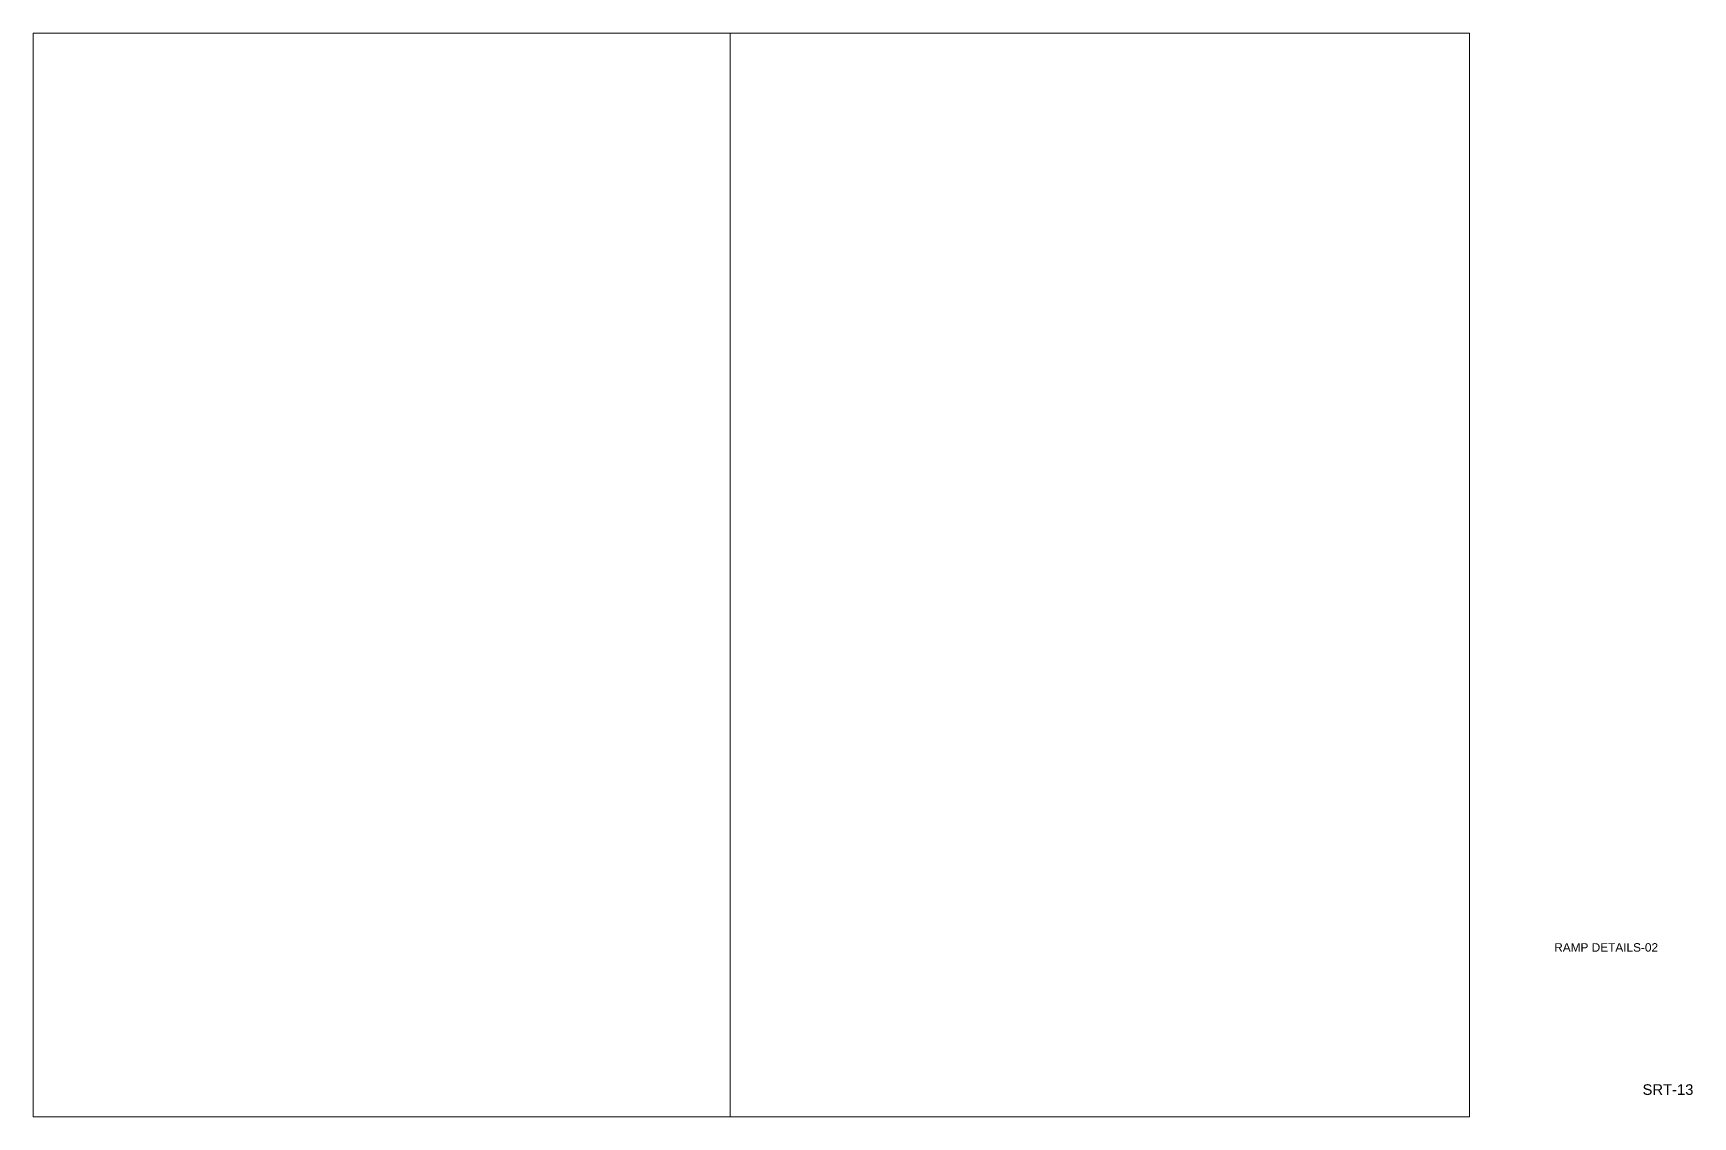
# Paper-space layout 'S13' of a CAD drawing. Header units: millimetres. Extents: x 7 to 400, y 41 to 297.
import ezdxf

# ---------------------------------------------------------------- set-up
doc = ezdxf.new("R2010")
doc.units = ezdxf.units.MM
doc.header["$MEASUREMENT"] = 0
doc.layers.add('DIM', color=174, linetype='Continuous', lineweight=0)
doc.layers.add('G-ANNO-TTLB', color=6, linetype='Continuous', lineweight=9)
doc.styles.add('ARIAL', font='arial.ttf', dxfattribs={"height": 2.2})
doc.styles.get("Standard").update_dxf_attribs({"font": 'arial.ttf'})

psp = doc.layouts.new('S13')

# ---------------------------------------------------------------- texts
at = {"layer": 'DIM', "ltscale": 1000, "insert": (366.91, 82.5), "char_height": 2, "attachment_point": 1}
psp.add_mtext_dynamic_manual_height_columns('RAMP DETAILS-02', width=48.2581, gutter_width=14.53, heights=[0], dxfattribs=at)
at = {"layer": 'G-ANNO-TTLB', "color": 0, "insert": (387.77, 49.17), "char_height": 2.5, "width": 14.1097, "attachment_point": 1, "style": 'ARIAL'}
psp.add_mtext('SRT-13', dxfattribs=at)

# ---------------------------------------------------------------- viewports
at = {"layer": 'Defpoints'}
psp.add_viewport(center=(89.84, 169.48), size=(164.73, 255.989), view_center_point=(1344707.647, -634351.2646), view_height=38398.39371, dxfattribs=at)
psp.add_viewport(center=(259.55, 169.48), size=(174.7, 255.989), view_center_point=(1308736.2337, -631935.6668), view_height=19199.19987, status=3, dxfattribs=at)

doc.saveas('drawing.dxf')
